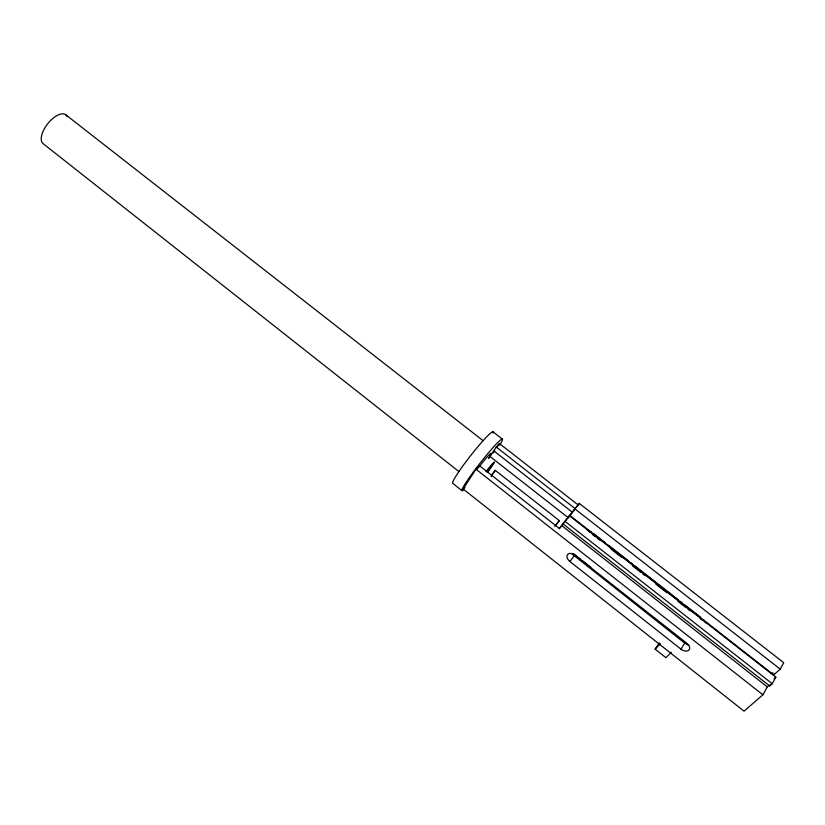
<?xml version="1.0" encoding="UTF-8"?>
<svg xmlns="http://www.w3.org/2000/svg" width="825" height="825" viewBox="0 0 825 825"><rect width="100%" height="100%" fill="white"/><g stroke="black" fill="none" stroke-linecap="round" stroke-linejoin="round"><path stroke-width="1.24" d="M575.768 507.849L569.827 515.429L773.706 674.871L773.984 673.932M564.496 521.926L562.949 523.854L769.684 685.957L772.241 683.729L775.83 677.181L569.384 515.707L559.381 528.464L479.284 465.568L475.953 469.198L463.134 488.998L744.047 711.15L762.908 694.815L767.281 686.864L769.106 685.276M780.233 669.137L783.75 662.722L579.243 503.394L574.87 508.86L780.233 669.137L773.706 674.871M769.684 685.957L770.509 684.451M680.934 649.131A6.404 4.104 33.3 0 0 688.896 650.141A6.404 4.104 33.3 0 0 686.833 643.263L574.963 555.163A6.157 4.063 37.8 0 0 567.59 554.524A6.157 4.063 37.8 0 0 569.879 561.505L680.934 649.131L684.74 643.129L571.911 553.874M476.829 469.353L479.284 465.568M488.771 458.195L496.268 447.067L499.465 443.582L578.624 505.282M493.329 452.966L494.701 450.883M497.423 446.707L499.465 443.582M671.333 652.255L665.919 657.68L655.112 649.12L659.216 642.819M491.009 476.644L495.217 470.332L559.309 520.596L555.462 525.659M486.43 471.745L491.556 465.733L487.627 471.941A9.838 0.753 -51.9 0 0 494.433 462.031A9.838 0.753 -51.9 0 0 486.007 471.642M489.957 456.452L568.25 517.729L570.828 514.253L569.827 515.429M495.217 470.332L493.278 472.859A15.747 1.155 -51.9 0 1 491.38 475.252M564.341 522.277L569.384 515.707M568.25 517.729L575.221 508.685L496.268 447.067M577.273 505.972L579.243 503.394M569.879 561.505L574.118 555.998M559.309 520.596L554.802 526.34M559.216 528.794L563.083 523.875M572.973 511.49L575.221 508.685M655.112 649.12L660.454 643.644M773.963 678.81L775.83 677.181M463.134 488.998L465.022 487.565M587.348 530.444L591.061 531.692M688.813 645.511L684.74 643.129M493.041 431.836L502.353 439.086M65.608 114.644L482.965 440.581M493.793 450.852L572.447 512.304M593.361 533.393L605.467 542.86M608.499 545.232L628.681 561.021M630.702 562.598L632.723 564.176M634.745 565.754L678.15 599.692M680.171 601.27L682.182 602.848M684.203 604.436L700.353 617.059M592.34 534.445L595.361 536.807M597.382 538.385L599.393 539.962M610.479 548.625L621.555 557.298M632.641 565.971L640.705 572.272M642.716 573.849L644.738 575.427M655.813 584.1L666.899 592.762M677.985 601.435L686.039 607.736M688.06 609.314L690.071 610.892M564.908 521.287L772.241 683.729M561.701 525.566L767.281 686.864M475.953 469.198L762.908 694.815M573.715 553.822L580.748 559.36M582.749 560.938L590.783 567.27M458.855 471.518L43.488 143.932A18.367 8.683 -51.9 0 1 48.696 122.554A18.367 8.683 -51.9 0 1 67.062 116.428M462.082 490.72L452.853 483.419A32.732 2.97 -51.9 0 1 472.405 453.41A32.732 2.97 -51.9 0 1 493.041 433.084M703.581 619.688L705.53 622.885M771.478 673.602A16.407 2.867 -51.9 0 1 772.963 672.829M463.629 489.864A32.773 2.702 -51.9 0 1 483.202 459.226A32.773 2.702 -51.9 0 1 499.692 445.118M488.544 458.422A15.077 1.238 -51.9 0 0 491.463 453.564L490.823 453.338A15.077 1.238 -51.9 0 0 483.316 461.515L480.851 464.609A15.077 1.238 -51.9 0 0 478.469 467.734M590.195 532.589A6.012 4.073 37.4 0 1 588.73 530.114M704.457 620.617A6.249 4.125 32.7 0 1 700.147 618.771"/></g></svg>
